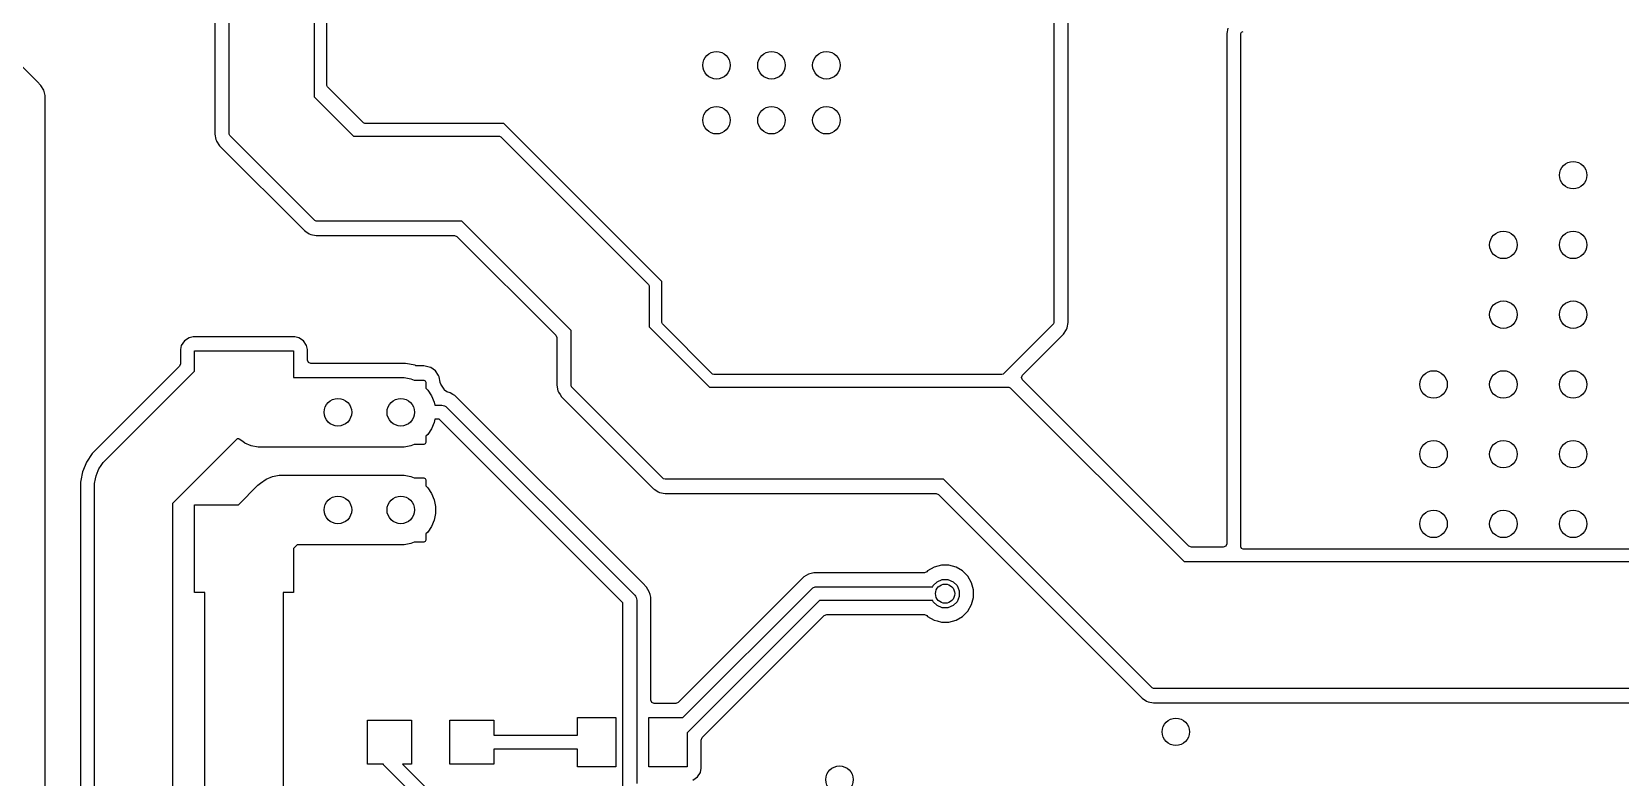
# Model space of a CAD drawing. Extents: x 97 to 200, y -158 to -52.
# Drawn here: x 155.79 to 184.7, y -91.17 to -77.59 of the extents above; entities that cross this region are included whole.
import ezdxf

# ---------------------------------------------------------------- set-up
doc = ezdxf.new("R2010")
doc.units = 0
doc.layers.add('BLACK', color=7, linetype='CONTINUOUS')

msp = doc.modelspace()

# ---------------------------------------------------------------- linework, layer by layer
at = {"layer": 'BLACK', "linetype": 'CONTINUOUS'}
for p, q in [((174.3923, -69.900405), (174.3923, -82.886795)), ((174.6518, -82.886795), (174.6518, -69.900405)), ((161.1589, -78.568795), (161.1589, -73.1795)), ((160.9303, -73.583405), (160.9303, -78.775036)), ((159.1214, -74.52654), (159.1214, -79.457795)), ((159.3809, -79.457795), (159.3809, -74.393165)), ((155.885347, -78.498324), (154.650906, -77.263883)), ((177.556152, -77.525196), (177.5364, -77.624499)), ((177.5364, -77.624499), (177.5364, -86.9174)), ((177.7959, -77.6245), (177.806766, -77.598266)), ((177.7959, -86.9737), (177.7959, -77.6245)), ((177.806766, -77.598266), (177.833, -77.5874)), ((155.956376, -78.569353), (155.885347, -78.498324)), ((156.006601, -78.656346), (155.956376, -78.569353)), ((161.169766, -78.595029), (161.1589, -78.568795)), ((161.827671, -79.252934), (161.169766, -78.595029)), ((156.020415, -78.707899), (156.006601, -78.656346)), ((156.032599, -78.75337), (156.020415, -78.707899)), ((156.0326, -78.753376), (156.032599, -78.75337)), ((156.0326, -96.119689), (156.0326, -78.753376)), ((160.9303, -78.775036), (161.647664, -79.4924)), ((159.1214, -79.457795), (159.141152, -79.5571)), ((159.391766, -79.484029), (159.3809, -79.457795)), ((160.938671, -81.030934), (159.391766, -79.484029)), ((161.647664, -79.4924), (164.299295, -79.4924)), ((161.853905, -79.2638), (161.827671, -79.252934)), ((164.378535, -79.2638), (161.853905, -79.2638)), ((164.299295, -79.4924), (164.325529, -79.503266)), ((164.378536, -79.2638), (164.378535, -79.2638)), ((167.2549, -82.140164), (164.378536, -79.2638)), ((159.141152, -79.5571), (159.15117, -79.581286)), ((159.15117, -79.581286), (159.151666, -79.582616)), ((159.151666, -79.582616), (159.152018, -79.583333)), ((159.152018, -79.583333), (159.208271, -79.667522)), ((159.208271, -79.667522), (160.755178, -81.214429)), ((164.325529, -79.503266), (167.015434, -82.193171)), ((160.755178, -81.214429), (160.755184, -81.214434)), ((160.755184, -81.214434), (160.778818, -81.230225)), ((160.778818, -81.230225), (160.839368, -81.270682)), ((160.964905, -81.0418), (160.938671, -81.030934)), ((163.616535, -81.0418), (160.964905, -81.0418)), ((163.616536, -81.0418), (163.616535, -81.0418)), ((165.6039, -83.029164), (163.616536, -81.0418)), ((160.839368, -81.270682), (160.865602, -81.281548)), ((160.865602, -81.281548), (160.964905, -81.3013)), ((160.964905, -81.3013), (163.48316, -81.3013)), ((163.48316, -81.3013), (163.527354, -81.319606)), ((163.527354, -81.319606), (165.326094, -83.118346)), ((167.015434, -82.193171), (167.0263, -82.219405)), ((167.0263, -82.219405), (167.0263, -82.966036)), ((167.2549, -82.140165), (167.2549, -82.140164)), ((167.2549, -82.886795), (167.2549, -82.140165)), ((167.0263, -82.966036), (168.124664, -84.0644)), ((167.265766, -82.913029), (167.2549, -82.886795)), ((168.177671, -83.824934), (167.265766, -82.913029)), ((174.381434, -82.913029), (173.469529, -83.824934)), ((174.3923, -82.886795), (174.381434, -82.913029)), ((174.632048, -82.986098), (174.6518, -82.886795)), ((158.567615, -83.220115), (158.511366, -83.304297)), ((158.651796, -83.163867), (158.567615, -83.220115)), ((158.6518, -83.163865), (158.651796, -83.163867)), ((158.726031, -83.149101), (158.6518, -83.163865)), ((158.726035, -83.1491), (158.726031, -83.149101)), ((160.576167, -83.1491), (158.726035, -83.1491)), ((160.6504, -83.163865), (160.576167, -83.1491)), ((160.650402, -83.163866), (160.6504, -83.163865)), ((160.734584, -83.220115), (160.650402, -83.163866)), ((160.790832, -83.304296), (160.734584, -83.220115)), ((165.326094, -83.118346), (165.3444, -83.16254)), ((165.3444, -83.16254), (165.3444, -84.029795)), ((165.6039, -83.029165), (165.6039, -83.029164)), ((165.6039, -84.029795), (165.6039, -83.029165)), ((173.819043, -83.842406), (174.564931, -83.09652)), ((174.564931, -83.09652), (174.621182, -83.012332)), ((174.621182, -83.012332), (174.632048, -82.986098)), ((158.511365, -83.304299), (158.4966, -83.378532)), ((158.4966, -83.378532), (158.4966, -83.639505)), ((158.511366, -83.304297), (158.511365, -83.304299)), ((158.7511, -83.770811), (158.7511, -83.4036)), ((158.7511, -83.4036), (160.5511, -83.4036)), ((160.5511, -83.4036), (160.5511, -83.8866)), ((160.790834, -83.304299), (160.790832, -83.304296)), ((160.805599, -83.378533), (160.790834, -83.304299)), ((160.805599, -83.378535), (160.805599, -83.378533)), ((160.805599, -83.5696), (160.805599, -83.378535)), ((158.478294, -83.683699), (157.024502, -85.137492)), ((157.137206, -85.384706), (158.7511, -83.770811)), ((158.4966, -83.639505), (158.478294, -83.683699)), ((160.823905, -83.613794), (160.805599, -83.5696)), ((160.868099, -83.6321), (160.823905, -83.613794)), ((162.592708, -83.6321), (160.868099, -83.6321)), ((162.764554, -83.666282), (162.592708, -83.6321)), ((162.764558, -83.666283), (162.764554, -83.666282)), ((162.78112, -83.673143), (162.764558, -83.666283)), ((162.805035, -83.6779), (162.78112, -83.673143)), ((162.9252, -83.6779), (162.805035, -83.6779)), ((163.024503, -83.697652), (162.9252, -83.6779)), ((163.050737, -83.708518), (163.024503, -83.697652)), ((163.134925, -83.764769), (163.050737, -83.708518)), ((163.191179, -83.848956), (163.134925, -83.764769)), ((168.203905, -83.8358), (168.177671, -83.824934)), ((173.469529, -83.824934), (173.443295, -83.8358)), ((160.5511, -83.8866), (162.5051, -83.8866)), ((162.5051, -83.8866), (162.567341, -83.889658)), ((162.567341, -83.889658), (162.689431, -83.913943)), ((162.689431, -83.913943), (162.746061, -83.9374)), ((162.746061, -83.9374), (162.9252, -83.9374)), ((162.9252, -83.9374), (162.951434, -83.948266)), ((162.951434, -83.948266), (162.9623, -83.9745)), ((162.9623, -83.9745), (162.9623, -84.085098)), ((162.9623, -84.085098), (162.995962, -84.11876)), ((162.995962, -84.11876), (163.06512, -84.222263)), ((163.191182, -83.848963), (163.191179, -83.848956)), ((163.202048, -83.875197), (163.191182, -83.848963)), ((163.2218, -83.9745), (163.202048, -83.875197)), ((163.2218, -83.974509), (163.2218, -83.9745)), ((163.222101, -83.977557), (163.2218, -83.974509)), ((163.222797, -83.977488), (163.222101, -83.977557)), ((163.232333, -84.008922), (163.222797, -83.977488)), ((163.293364, -84.100262), (163.232333, -84.008922)), ((163.293367, -84.100268), (163.293364, -84.100262)), ((163.298732, -84.113221), (163.293367, -84.100268)), ((163.302348, -84.120555), (163.298732, -84.113221)), ((163.340298, -84.149675), (163.302348, -84.120555)), ((165.3444, -84.029795), (165.364152, -84.1291)), ((165.614766, -84.056029), (165.6039, -84.029795)), ((167.288671, -85.729934), (165.614766, -84.056029)), ((168.124664, -84.0644), (173.570295, -84.0644)), ((173.443295, -83.8358), (168.203905, -83.8358)), ((173.570295, -84.0644), (173.596529, -84.075266)), ((173.596529, -84.075266), (176.760664, -87.2394)), ((173.800738, -83.886599), (173.819043, -83.842406)), ((173.819043, -83.930792), (173.800738, -83.886599)), ((175.341734, -85.453482), (173.819043, -83.930792)), ((163.06512, -84.222263), (163.112757, -84.337269)), ((163.112757, -84.337269), (163.124161, -84.3946)), ((163.124161, -84.3946), (163.254337, -84.3946)), ((163.254337, -84.3946), (163.279113, -84.39704)), ((163.279113, -84.39704), (163.279114, -84.39704)), ((163.279114, -84.39704), (163.298077, -84.404895)), ((163.298077, -84.404895), (163.324894, -84.416003)), ((163.401588, -84.166098), (163.340298, -84.149675)), ((163.401591, -84.166099), (163.401588, -84.166098)), ((163.455491, -84.197218), (163.401591, -84.166099)), ((163.488584, -84.216324), (163.455491, -84.197218)), ((166.907347, -87.635087), (163.488584, -84.216324)), ((165.364152, -84.1291), (165.37417, -84.153286)), ((165.37417, -84.153286), (165.374666, -84.154616)), ((165.374666, -84.154616), (165.375018, -84.155332)), ((165.375018, -84.155332), (165.375019, -84.155335)), ((165.375019, -84.155335), (165.403005, -84.197218)), ((165.403005, -84.197218), (165.431271, -84.239522)), ((165.431271, -84.239522), (167.105178, -85.913429)), ((163.124161, -84.6486), (163.112757, -84.705931)), ((163.201731, -84.6486), (163.124161, -84.6486)), ((166.5461, -87.992969), (163.201731, -84.6486)), ((163.324894, -84.416003), (163.324895, -84.416004)), ((163.324895, -84.416004), (163.34414, -84.431797)), ((163.34414, -84.431797), (166.762903, -87.85056)), ((162.995962, -84.92444), (162.9623, -84.958102)), ((162.9623, -84.958102), (162.9623, -85.0687)), ((163.06512, -84.820937), (162.995962, -84.92444)), ((163.112757, -84.705931), (163.06512, -84.820937)), ((156.889991, -85.272002), (156.784307, -85.430167)), ((156.889993, -85.272), (156.889991, -85.272002)), ((157.024502, -85.137492), (156.889993, -85.272)), ((159.529889, -85.0036), (158.3513, -86.182188)), ((159.556483, -85.0036), (159.529889, -85.0036)), ((159.56625, -85.012452), (159.556483, -85.0036)), ((159.56626, -85.012462), (159.56625, -85.012452)), ((159.630393, -85.055314), (159.56626, -85.012462)), ((159.669763, -85.08162), (159.630393, -85.055314)), ((159.784769, -85.129257), (159.669763, -85.08162)), ((159.906859, -85.153543), (159.784769, -85.129257)), ((159.906879, -85.153543), (159.906859, -85.153543)), ((159.9691, -85.1566), (159.906879, -85.153543)), ((162.5051, -85.1566), (159.9691, -85.1566)), ((162.567341, -85.153542), (162.5051, -85.1566)), ((162.689431, -85.129257), (162.567341, -85.153542)), ((162.746061, -85.1058), (162.689431, -85.129257)), ((162.9252, -85.1058), (162.746061, -85.1058)), ((162.951434, -85.094934), (162.9252, -85.1058)), ((162.9623, -85.0687), (162.951434, -85.094934)), ((156.758654, -85.492101), (156.71151, -85.605914)), ((156.758655, -85.4921), (156.758654, -85.492101)), ((156.784306, -85.43017), (156.758655, -85.4921)), ((156.784307, -85.430167), (156.784306, -85.43017)), ((157.000963, -85.581108), (157.012878, -85.552342)), ((157.012878, -85.552342), (157.053131, -85.4921)), ((157.053131, -85.4921), (157.090335, -85.436419)), ((157.090335, -85.436419), (157.090344, -85.436409)), ((157.090344, -85.436409), (157.137206, -85.384706)), ((176.849846, -86.961594), (175.341734, -85.453482)), ((156.680794, -85.760341), (156.6744, -85.792486)), ((156.6744, -85.792486), (156.6744, -96.636489)), ((156.711509, -85.605917), (156.680794, -85.760341)), ((156.71151, -85.605914), (156.711509, -85.605917)), ((156.9289, -85.8876), (156.932324, -85.81791)), ((156.932324, -85.817891), (156.949666, -85.73071)), ((156.932324, -85.81791), (156.932324, -85.817891)), ((156.949666, -85.73071), (156.959524, -85.68115)), ((156.959524, -85.68115), (157.000963, -85.581108)), ((159.553074, -86.2036), (159.906087, -85.850587)), ((159.906087, -85.850587), (159.952249, -85.808748)), ((159.952249, -85.808748), (159.95226, -85.808738)), ((159.95226, -85.808738), (160.055763, -85.73958)), ((160.055763, -85.73958), (160.170769, -85.691943)), ((160.170769, -85.691943), (160.292859, -85.667658)), ((160.292859, -85.667658), (160.3551, -85.6646)), ((160.3551, -85.6646), (162.5051, -85.6646)), ((162.5051, -85.6646), (162.567341, -85.667658)), ((162.567341, -85.667658), (162.689431, -85.691943)), ((162.689431, -85.691943), (162.746061, -85.7154)), ((162.746061, -85.7154), (162.9252, -85.7154)), ((162.9252, -85.7154), (162.951434, -85.726266)), ((162.951434, -85.726266), (162.9623, -85.7525)), ((162.9623, -85.7525), (162.9623, -85.863098)), ((167.314905, -85.7408), (167.288671, -85.729934)), ((172.379535, -85.7408), (167.314905, -85.7408)), ((172.379536, -85.7408), (172.379535, -85.7408)), ((173.878136, -87.2394), (172.379536, -85.7408)), ((156.9289, -96.7926), (156.9289, -85.8876)), ((162.9623, -85.863098), (162.995962, -85.89676)), ((162.995962, -85.89676), (163.06512, -86.000263)), ((163.06512, -86.000263), (163.112757, -86.115269)), ((163.112757, -86.115269), (163.137042, -86.237359)), ((167.105178, -85.913429), (167.105184, -85.913434)), ((167.105184, -85.913434), (167.127978, -85.928664)), ((167.127978, -85.928664), (167.189368, -85.969682)), ((167.189368, -85.969682), (167.215602, -85.980548)), ((167.215602, -85.980548), (167.314905, -86.0003)), ((167.314905, -86.0003), (172.24616, -86.0003)), ((172.24616, -86.0003), (172.290354, -86.018606)), ((172.290354, -86.018606), (175.995177, -89.723428)), ((158.3513, -86.182188), (158.3513, -96.498012)), ((158.7511, -87.8036), (158.7511, -86.2036)), ((158.7511, -86.2036), (159.553074, -86.2036)), ((163.137042, -86.361841), (163.112757, -86.483931)), ((163.137042, -86.237359), (163.137042, -86.361841)), ((162.995962, -86.70244), (162.9623, -86.736102)), ((163.06512, -86.598937), (162.995962, -86.70244)), ((163.112757, -86.483931), (163.06512, -86.598937)), ((160.618126, -86.9346), (160.5511, -87.001626)), ((160.5511, -87.001626), (160.5511, -87.8036)), ((162.5051, -86.9346), (160.618126, -86.9346)), ((162.567341, -86.931542), (162.5051, -86.9346)), ((162.689431, -86.907257), (162.567341, -86.931542)), ((162.746061, -86.8838), (162.689431, -86.907257)), ((162.9252, -86.8838), (162.746061, -86.8838)), ((162.951434, -86.872934), (162.9252, -86.8838)), ((162.9623, -86.8467), (162.951434, -86.872934)), ((162.9623, -86.736102), (162.9623, -86.8467)), ((176.89404, -86.9799), (176.849846, -86.961594)), ((177.4739, -86.9799), (176.89404, -86.9799)), ((177.518094, -86.961594), (177.4739, -86.9799)), ((177.5364, -86.9174), (177.518094, -86.961594)), ((177.806766, -86.999934), (177.7959, -86.9737)), ((177.833, -87.0108), (177.806766, -86.999934)), ((188.3252, -87.0108), (177.833, -87.0108)), ((176.178671, -89.539934), (173.878136, -87.2394)), ((176.760664, -87.2394), (190.461295, -87.2394)), ((169.767822, -87.589355), (167.552382, -89.804794)), ((169.838851, -87.518325), (169.767822, -87.589355)), ((169.925846, -87.468098), (169.838851, -87.518325)), ((169.925848, -87.468098), (169.925846, -87.468098)), ((170.02287, -87.4421), (169.925848, -87.468098)), ((172.035563, -87.4421), (170.02287, -87.4421)), ((172.079757, -87.423794), (172.035563, -87.4421)), ((172.093649, -87.409901), (172.079757, -87.423794)), ((172.093653, -87.409898), (172.093649, -87.409901)), ((172.211546, -87.341832), (172.093653, -87.409898)), ((172.211548, -87.341832), (172.211546, -87.341832)), ((172.343031, -87.3066), (172.211548, -87.341832)), ((172.265263, -87.605339), (172.359889, -87.566144)), ((172.343036, -87.3066), (172.343031, -87.3066)), ((172.479164, -87.3066), (172.343036, -87.3066)), ((172.359889, -87.566144), (172.462311, -87.566144)), ((172.462311, -87.566144), (172.556937, -87.605339)), ((172.479168, -87.3066), (172.479164, -87.3066)), ((172.610652, -87.341832), (172.479168, -87.3066)), ((172.610653, -87.341832), (172.610652, -87.341832)), ((172.610654, -87.341833), (172.610653, -87.341832)), ((172.728545, -87.409897), (172.610654, -87.341833)), ((172.728546, -87.409898), (172.728545, -87.409897)), ((172.72855, -87.409901), (172.728546, -87.409898)), ((172.824798, -87.506149), (172.72855, -87.409901)), ((172.824801, -87.506153), (172.824798, -87.506149)), ((172.824803, -87.506155), (172.824801, -87.506153)), ((172.892867, -87.624046), (172.824803, -87.506155)), ((158.9399, -87.8036), (158.7511, -87.8036)), ((158.9399, -91.6336), (158.9399, -87.8036)), ((160.5511, -87.8036), (160.3623, -87.8036)), ((160.3623, -87.8036), (160.3623, -91.6336)), ((166.762903, -87.85056), (166.778696, -87.869805)), ((166.778696, -87.869805), (166.778697, -87.869806)), ((166.778697, -87.869806), (166.788783, -87.894157)), ((166.978376, -87.706116), (166.907347, -87.635087)), ((167.028601, -87.793109), (166.978376, -87.706116)), ((167.041352, -87.840697), (167.028601, -87.793109)), ((167.054599, -87.890133), (167.041352, -87.840697)), ((167.639494, -90.0776), (169.983297, -87.733798)), ((169.983297, -87.733798), (170.002542, -87.718004)), ((170.002542, -87.718004), (170.002543, -87.718003)), ((170.002543, -87.718003), (170.048324, -87.69904)), ((170.048324, -87.69904), (170.0731, -87.6966)), ((170.0731, -87.6966), (172.185037, -87.6966)), ((172.185037, -87.6966), (172.192839, -87.677763)), ((172.192839, -87.677763), (172.265263, -87.605339)), ((172.556937, -87.605339), (172.629361, -87.677763)), ((172.629361, -87.677763), (172.668556, -87.772389)), ((172.668556, -87.874811), (172.629361, -87.969437)), ((172.668556, -87.772389), (172.668556, -87.874811)), ((172.9281, -87.755536), (172.892867, -87.624046)), ((172.9281, -87.891664), (172.9281, -87.755536)), ((166.5461, -91.3316), (166.5461, -87.992969)), ((166.788783, -87.894157), (166.797522, -87.915255)), ((166.797522, -87.915255), (166.79766, -87.915587)), ((166.79766, -87.915587), (166.8001, -87.940363)), ((166.8001, -87.940363), (166.8001, -91.278994)), ((167.0546, -87.890139), (167.054599, -87.890133)), ((167.0546, -89.7606), (167.0546, -87.890139)), ((170.125705, -87.9506), (167.7191, -90.357205)), ((172.185037, -87.9506), (170.125705, -87.9506)), ((172.192839, -87.969437), (172.185037, -87.9506)), ((172.265263, -88.041861), (172.192839, -87.969437)), ((172.359889, -88.081056), (172.265263, -88.041861)), ((172.462311, -88.081056), (172.359889, -88.081056)), ((172.556937, -88.041861), (172.462311, -88.081056)), ((172.629361, -87.969437), (172.556937, -88.041861)), ((172.728545, -88.237303), (172.824803, -88.141045)), ((172.824803, -88.141045), (172.892867, -88.023154)), ((172.892867, -88.023154), (172.9281, -87.891664)), ((167.991904, -90.444317), (170.212816, -88.223406)), ((170.212816, -88.223406), (170.25701, -88.2051)), ((170.25701, -88.2051), (172.035563, -88.2051)), ((172.035563, -88.2051), (172.079757, -88.223406)), ((172.079757, -88.223406), (172.093649, -88.237298)), ((172.093649, -88.237298), (172.093653, -88.237301)), ((172.093653, -88.237301), (172.093655, -88.237303)), ((172.093655, -88.237303), (172.211546, -88.305367)), ((172.211546, -88.305367), (172.26952, -88.320901)), ((172.26952, -88.320901), (172.343031, -88.340599)), ((172.343031, -88.340599), (172.343033, -88.340599)), ((172.343033, -88.340599), (172.343036, -88.3406)), ((172.343036, -88.3406), (172.343038, -88.3406)), ((172.343038, -88.3406), (172.479162, -88.3406)), ((172.479162, -88.3406), (172.479164, -88.3406)), ((172.479164, -88.3406), (172.610654, -88.305367)), ((172.610654, -88.305367), (172.728545, -88.237303)), ((176.204905, -89.5508), (176.178671, -89.539934)), ((186.730535, -89.5508), (176.204905, -89.5508)), ((167.072906, -89.804794), (167.0546, -89.7606)), ((167.1171, -89.8231), (167.072906, -89.804794)), ((167.508188, -89.8231), (167.1171, -89.8231)), ((167.552382, -89.804794), (167.508188, -89.8231)), ((175.995177, -89.723428), (175.99518, -89.723431)), ((175.99518, -89.723431), (176.079368, -89.779682)), ((176.079368, -89.779682), (176.105602, -89.790548)), ((176.105602, -89.790548), (176.204905, -89.8103)), ((176.204905, -89.8103), (186.59716, -89.8103)), ((161.8991, -90.9276), (161.8991, -90.1276)), ((161.8991, -90.1276), (162.6991, -90.1276)), ((162.6991, -90.1276), (162.6991, -90.9276)), ((163.3991, -90.9276), (163.3991, -90.1276)), ((163.3991, -90.1276), (164.1991, -90.1276)), ((164.1991, -90.1276), (164.1991, -90.4006)), ((165.7191, -90.4006), (165.7191, -90.0776)), ((165.7191, -90.0776), (166.4191, -90.0776)), ((166.4191, -90.0776), (166.4191, -90.9776)), ((167.0191, -90.9776), (167.0191, -90.0776)), ((167.0191, -90.0776), (167.639494, -90.0776)), ((164.1991, -90.4006), (165.7191, -90.4006)), ((167.7191, -90.357205), (167.7191, -90.9776)), ((167.973599, -90.488509), (167.991904, -90.444317)), ((165.7191, -90.6546), (164.1991, -90.6546)), ((164.1991, -90.6546), (164.1991, -90.9276)), ((165.7191, -90.9776), (165.7191, -90.6546)), ((167.9736, -91.002667), (167.973599, -90.488509)), ((162.188804, -90.9276), (161.8991, -90.9276)), ((162.193503, -90.938945), (162.188804, -90.9276)), ((162.193504, -90.938946), (162.193503, -90.938945)), ((162.209297, -90.958191), (162.193504, -90.938946)), ((162.8261, -91.574993), (162.209297, -90.958191)), ((162.6991, -90.9276), (162.537918, -90.9276)), ((162.537918, -90.9276), (163.042903, -91.432586)), ((164.1991, -90.9276), (163.3991, -90.9276)), ((166.4191, -90.9776), (165.7191, -90.9776)), ((167.7191, -90.9776), (167.0191, -90.9776)), ((167.958834, -91.076901), (167.9736, -91.002667)), ((167.818401, -91.217334), (167.902584, -91.161084)), ((167.902584, -91.161084), (167.958834, -91.076901))]:
    msp.add_line(p, q, dxfattribs=at)
at = {"layer": 'BLACK'}
for centre, radius in [((168.2511, -78.2036), 0.25), ((169.2511, -78.2036), 0.25), ((170.2511, -78.2036), 0.25), ((168.2511, -79.2036), 0.25), ((169.2511, -79.2036), 0.25), ((170.2511, -79.2036), 0.25), ((183.8411, -80.2036), 0.25), ((182.5711, -81.4736), 0.25), ((183.8411, -81.4736), 0.25), ((182.5711, -82.7436), 0.25), ((183.8411, -82.7436), 0.25), ((181.3011, -84.0136), 0.25), ((182.5711, -84.0136), 0.25), ((183.8411, -84.0136), 0.25), ((161.3621, -84.5216), 0.25), ((162.5051, -84.5216), 0.25), ((181.3011, -85.2836), 0.25), ((182.5711, -85.2836), 0.25), ((183.8411, -85.2836), 0.25), ((161.3621, -86.2996), 0.25), ((162.5051, -86.2996), 0.25), ((181.3011, -86.5536), 0.25), ((182.5711, -86.5536), 0.25), ((183.8411, -86.5536), 0.25), ((172.4111, -87.8236), 0.175), ((176.61, -90.34), 0.25), ((170.49, -91.21), 0.25)]:
    msp.add_circle(centre, radius, dxfattribs=at)

doc.saveas('drawing.dxf')
